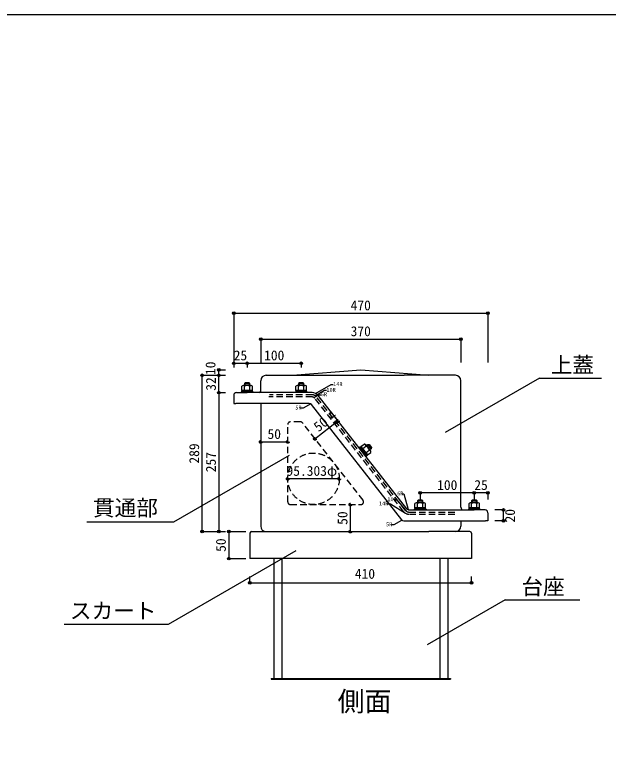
# Model space of a CAD drawing. Units: millimetres at full size, sheet at 1:10. Extents: x -10475 to 9199, y -10092 to 10143.
# Drawn here: x 6296 to 7393, y 3924 to 5304 of the extents above; entities that cross this region are included whole.
import ezdxf
from ezdxf.enums import TextEntityAlignment as Align

# ---------------------------------------------------------------- set-up
doc = ezdxf.new("R2010")
doc.units = ezdxf.units.MM
doc.header["$LTSCALE"] = 10
doc.header["$PDMODE"] = 32
doc.header["$PDSIZE"] = 5
doc.linetypes.add('DASHED1', pattern=[1.8, 1.2, -0.6])
for name, color, linetype in [('0-0_FRP', 7, 'Continuous'), ('0-1_SUS', 7, 'Continuous'), ('0-3_開口寸法', 2, 'DASHED1'), ('0-8_FRP寸法', 3, 'Continuous'), ('0-F_図面枠', 7, 'Continuous'), ('3-8', 4, 'Continuous')]:
    doc.layers.add(name, color=color, linetype=linetype)
doc.styles.add('ＭＳ ゴシック', font='')
doc.styles.get('ＭＳ ゴシック').set_extended_font_data('MS Gothic')

msp = doc.modelspace()

# ---------------------------------------------------------------- linework, layer by layer
at = {"layer": '0-0_FRP', "color": 4}
for p, q in [((6760.46, 4637.53), (7015.46, 4637.53)), ((7110.46, 4637.53), (7015.46, 4637.53)), ((6729.66, 4618.63), (6729.66, 4623.04)), ((6750.46, 4608.53), (6750.46, 4627.53)), ((6829.66, 4618.63), (6829.66, 4623.04)), ((7120.46, 4400.53), (7120.46, 4627.53)), ((6700.46, 4600.53), (6700.46, 4585.53)), ((6705.46, 4605.53), (6725.46, 4605.53)), ((6845.59, 4605.53), (6725.46, 4605.53)), ((7020.61, 4390.83), (6856.62, 4600.17)), ((6700.46, 4585.53), (6704.46, 4585.53)), ((6840.24, 4585.53), (6704.46, 4585.53)), ((6750.46, 4585.53), (6750.46, 4400.53)), ((7011.17, 4370.45), (6844.17, 4583.62)), ((6946.33, 4506.88), (6949.8, 4509.6)), ((6750.46, 4402.53), (6750.46, 4358.53)), ((7049.66, 4401.63), (7049.66, 4406.04)), ((7120.46, 4393.53), (7120.46, 4404.53)), ((7149.66, 4401.63), (7149.66, 4406.04)), ((7025.33, 4388.53), (7145.46, 4388.53)), ((7165.46, 4388.53), (7145.46, 4388.53)), ((7170.46, 4383.53), (7170.46, 4368.53)), ((7015.11, 4368.53), (7166.46, 4368.53)), ((7120.46, 4368.53), (7120.46, 4358.53)), ((7170.46, 4368.53), (7166.46, 4368.53)), ((6733.46, 4348.53), (6760.46, 4348.53)), ((6760.46, 4348.53), (6787.46, 4348.53)), ((6799.46, 4348.53), (6809.46, 4348.53)), ((7137.46, 4348.53), (7061.46, 4348.53)), ((6730.46, 4345.53), (6730.46, 4298.53)), ((7140.46, 4345.53), (7140.46, 4298.53)), ((7140.46, 4298.53), (6730.46, 4298.53))]:
    msp.add_line(p, q, dxfattribs=at)
at = {"layer": '0-0_FRP'}
for p, q in [((6730.46, 4622.24), (6728.96, 4623.74)), ((6830.46, 4622.24), (6828.96, 4623.74)), ((6715.65, 4609.63), (6715.65, 4617.22)), ((6735.28, 4609.63), (6715.65, 4609.63)), ((6716.26, 4607.13), (6716.26, 4609.63)), ((6725.22, 4609.63), (6716.53, 4609.63)), ((6732.83, 4618.63), (6718.1, 4618.63)), ((6720.46, 4622.24), (6730.46, 4622.24)), ((6720.46, 4622.24), (6720.46, 4618.63)), ((6720.56, 4609.63), (6720.56, 4617.22)), ((6723.82, 4609.63), (6724.96, 4607.13)), ((6727.11, 4607.13), (6725.97, 4609.63)), ((6734.93, 4609.63), (6727.37, 4609.63)), ((6730.37, 4609.63), (6730.37, 4617.22)), ((6730.46, 4618.63), (6730.46, 4622.24)), ((6734.66, 4609.63), (6734.66, 4607.13)), ((6735.28, 4609.63), (6735.28, 4617.22)), ((6815.65, 4609.63), (6815.65, 4617.22)), ((6835.28, 4609.63), (6815.65, 4609.63)), ((6816.26, 4607.13), (6816.26, 4609.63)), ((6825.22, 4609.63), (6816.53, 4609.63)), ((6832.83, 4618.63), (6818.1, 4618.63)), ((6820.46, 4622.24), (6830.46, 4622.24)), ((6820.46, 4622.24), (6820.46, 4618.63)), ((6820.56, 4609.63), (6820.56, 4617.22)), ((6823.82, 4609.63), (6824.96, 4607.13)), ((6827.11, 4607.13), (6825.97, 4609.63)), ((6834.93, 4609.63), (6827.37, 4609.63)), ((6830.37, 4609.63), (6830.37, 4617.22)), ((6830.46, 4618.63), (6830.46, 4622.24)), ((6834.66, 4609.63), (6834.66, 4607.13)), ((6835.28, 4609.63), (6835.28, 4617.22)), ((6714.46, 4607.13), (6714.46, 4605.53)), ((6734.46, 4607.13), (6714.46, 4607.13)), ((6724.08, 4607.13), (6716.53, 4607.13)), ((6736.46, 4607.13), (6726.23, 4607.13)), ((6736.46, 4607.13), (6736.46, 4605.53)), ((6814.46, 4607.13), (6814.46, 4605.53)), ((6834.46, 4607.13), (6814.46, 4607.13)), ((6824.08, 4607.13), (6816.53, 4607.13)), ((6836.46, 4607.13), (6826.23, 4607.13)), ((6836.46, 4607.13), (6836.46, 4605.53)), ((6933.09, 4505.14), (6931.83, 4504.16)), ((6933.09, 4505.14), (6946.66, 4487.83)), ((6936.17, 4505.27), (6934.2, 4503.73)), ((6935.79, 4505.75), (6941.76, 4510.43)), ((6935.79, 4505.75), (6947.89, 4490.3)), ((6938.81, 4501.89), (6944.78, 4506.57)), ((6940.83, 4499.32), (6939.56, 4496.88)), ((6944.39, 4509.37), (6953.46, 4497.78)), ((6944.87, 4494.16), (6950.84, 4498.84)), ((6945.84, 4507.51), (6948.68, 4509.74)), ((6954.85, 4501.86), (6948.68, 4509.74)), ((6948.68, 4509.74), (6950.79, 4509.48)), ((6954.85, 4501.86), (6952.01, 4499.64)), ((6940.89, 4495.19), (6942.15, 4497.63)), ((6946.66, 4487.83), (6945.4, 4486.84)), ((6945.55, 4489.24), (6947.51, 4490.78)), ((6947.89, 4490.3), (6953.86, 4494.98)), ((7040.46, 4405.24), (7050.46, 4405.24)), ((7040.46, 4405.24), (7040.46, 4401.63)), ((7050.46, 4405.24), (7048.96, 4406.74)), ((7050.46, 4401.63), (7050.46, 4405.24)), ((7140.46, 4405.24), (7150.46, 4405.24)), ((7140.46, 4405.24), (7140.46, 4401.63)), ((7150.46, 4405.24), (7148.96, 4406.74)), ((7150.46, 4401.63), (7150.46, 4405.24)), ((7034.46, 4390.13), (7034.46, 4388.53)), ((7054.46, 4390.13), (7034.46, 4390.13)), ((7035.65, 4392.63), (7035.65, 4400.22)), ((7055.28, 4392.63), (7035.65, 4392.63)), ((7036.26, 4390.13), (7036.26, 4392.63)), ((7045.22, 4392.63), (7036.53, 4392.63)), ((7044.08, 4390.13), (7036.53, 4390.13)), ((7052.83, 4401.63), (7038.1, 4401.63)), ((7040.56, 4392.63), (7040.56, 4400.22)), ((7043.82, 4392.63), (7044.96, 4390.13)), ((7047.11, 4390.13), (7045.97, 4392.63)), ((7056.46, 4390.13), (7046.23, 4390.13)), ((7054.93, 4392.63), (7047.37, 4392.63)), ((7050.37, 4392.63), (7050.37, 4400.22)), ((7054.66, 4392.63), (7054.66, 4390.13)), ((7055.28, 4392.63), (7055.28, 4400.22)), ((7056.46, 4390.13), (7056.46, 4388.53)), ((7134.46, 4390.13), (7134.46, 4388.53)), ((7154.46, 4390.13), (7134.46, 4390.13)), ((7135.65, 4392.63), (7135.65, 4400.22)), ((7155.28, 4392.63), (7135.65, 4392.63)), ((7136.26, 4390.13), (7136.26, 4392.63)), ((7145.22, 4392.63), (7136.53, 4392.63)), ((7144.08, 4390.13), (7136.53, 4390.13)), ((7152.83, 4401.63), (7138.1, 4401.63)), ((7140.56, 4392.63), (7140.56, 4400.22)), ((7143.82, 4392.63), (7144.96, 4390.13)), ((7147.11, 4390.13), (7145.97, 4392.63)), ((7156.46, 4390.13), (7146.23, 4390.13)), ((7154.93, 4392.63), (7147.37, 4392.63)), ((7150.37, 4392.63), (7150.37, 4400.22)), ((7154.66, 4392.63), (7154.66, 4390.13)), ((7155.28, 4392.63), (7155.28, 4400.22)), ((7156.46, 4390.13), (7156.46, 4388.53))]:
    msp.add_line(p, q, dxfattribs=at)
at = {"layer": '0-0_FRP', "color": 2}
for p, q in [((7266.01, 4632.14), (7091.82, 4531.57)), ((7266.01, 4632.14), (7380.6, 4632.14)), ((6589.48, 4366.41), (6803.83, 4490.16)), ((6428.58, 4366.41), (6589.48, 4366.41)), ((6579.73, 4177.47), (6815.75, 4313.73)), ((6387.14, 4177.47), (6579.73, 4177.47))]:
    msp.add_line(p, q, dxfattribs=at)
at = {"layer": '0-0_FRP', "linetype": 'DASHED1'}
for p, q in [((6845.59, 4597.53), (6765.47, 4597.53)), ((6845.59, 4601.53), (6766.48, 4601.53)), ((7017.46, 4388.36), (6853.47, 4597.7)), ((7014.31, 4385.9), (6850.32, 4595.23)), ((7025.33, 4384.53), (7110.15, 4384.53)), ((7025.33, 4380.53), (7110.15, 4380.53))]:
    msp.add_line(p, q, dxfattribs=at)
at = {"layer": '0-0_FRP', "color": 4}
for points in [[(6809.46, 4637.53), (6935.46, 4647.53), (7061.46, 4637.53)], [(6721.26, 4623.04), (6721.26, 4620.4), (6721.26, 4618.63)], [(6821.26, 4623.04), (6821.26, 4620.4), (6821.26, 4618.63)], [(6954.98, 4502.99), (6952.91, 4501.36), (6951.52, 4500.27)], [(7041.26, 4406.04), (7041.26, 4403.4), (7041.26, 4401.63)], [(7141.26, 4406.04), (7141.26, 4403.4), (7141.26, 4401.63)], [(6740.46, 4348.53), (6809.46, 4348.53), (7061.46, 4348.53)]]:
    msp.add_lwpolyline(points, dxfattribs=at)
at = {"layer": '0-0_FRP'}
for points in [[(6728.96, 4623.74), (6721.96, 4623.74), (6720.46, 4622.24)], [(6828.96, 4623.74), (6821.96, 4623.74), (6820.46, 4622.24)], [(6950.79, 4509.48), (6955.1, 4503.97), (6954.85, 4501.86)], [(7048.96, 4406.74), (7041.96, 4406.74), (7040.46, 4405.24)], [(7148.96, 4406.74), (7141.96, 4406.74), (7140.46, 4405.24)]]:
    msp.add_lwpolyline(points, dxfattribs=at)
at = {"layer": '0-0_FRP', "color": 4}
for centre, radius, start, end in [((6760.46, 4627.53), 10, 90, 180), ((7110.46, 4627.53), 10, 0, 90), ((6705.46, 4600.53), 5, 90, 180), ((6747.46, 4608.53), 3, 270, 0), ((6845.59, 4591.53), 14, 38.07551, 90), ((6840.24, 4580.53), 5, 38.07551, 90), ((7025.33, 4394.53), 6, 218.07551, 270), ((7125.46, 4393.53), 5, 180, 270), ((7165.46, 4383.53), 5, 0, 90), ((7015.11, 4373.53), 5, 218.07551, 270), ((6733.46, 4345.53), 3, 90, 180), ((6760.46, 4358.53), 10, 180, 270), ((7110.46, 4358.53), 10, 270, 0), ((7137.46, 4345.53), 3, 0, 90)]:
    msp.add_arc(centre, radius, start, end, dxfattribs=at)
at = {"layer": '0-0_FRP'}
for centre, radius, start, end in [((6718.1, 4615.8), 2.83, 29.99985, 149.99985), ((6725.46, 4609.42), 9.21, 57.79585, 122.2043), ((6732.83, 4615.8), 2.83, 29.99985, 149.99985), ((6818.1, 4615.8), 2.83, 29.99985, 149.99985), ((6825.46, 4609.42), 9.21, 57.79585, 122.2043), ((6832.83, 4615.8), 2.83, 29.99985, 149.99985), ((6942.15, 4507.62), 2.83, 338.07566, 98.07566), ((6941.68, 4497.9), 9.21, 5.8712, 70.27966), ((6951.23, 4496.04), 2.83, 338.07566, 98.07566), ((7038.1, 4398.8), 2.83, 29.99985, 149.99985), ((7045.46, 4392.42), 9.21, 57.79585, 122.2043), ((7052.83, 4398.8), 2.83, 29.99985, 149.99985), ((7138.1, 4398.8), 2.83, 29.99985, 149.99985), ((7145.46, 4392.42), 9.21, 57.79585, 122.2043), ((7152.83, 4398.8), 2.83, 29.99985, 149.99985)]:
    msp.add_arc(centre, radius, start, end, dxfattribs=at)
at = {"layer": '0-0_FRP', "linetype": 'DASHED1'}
for centre, radius, start, end in [((6845.59, 4591.53), 10, 38.07551, 90), ((6845.59, 4591.53), 6, 38.07551, 90), ((7025.33, 4394.53), 14, 218.07551, 270), ((7025.33, 4394.53), 10, 218.07551, 270)]:
    msp.add_arc(centre, radius, start, end, dxfattribs=at)
at = {"layer": '0-1_SUS'}
for p, q in [((6774.46, 4298.53), (6774.46, 4077.03)), ((6789.46, 4298.53), (6789.46, 4077.03)), ((7081.46, 4298.53), (7081.46, 4077.03)), ((7096.46, 4298.53), (7096.46, 4077.03)), ((6769.46, 4077.03), (6769.46, 4075.53)), ((6769.46, 4075.53), (7101.46, 4075.53))]:
    msp.add_line(p, q, dxfattribs=at)
at = {"layer": '0-1_SUS', "color": 2}
for q in [(7058.33, 4139.26), (7340.37, 4222.57)]:
    msp.add_line((7202.63, 4222.57), q, dxfattribs=at)
at = {"layer": '0-1_SUS'}
msp.add_lwpolyline([(6769.46, 4077.03), (7101.46, 4077.03), (7101.46, 4075.53)], dxfattribs=at)
at = {"layer": '0-3_開口寸法'}
for p, q in [((6800.46, 4403.53), (6800.46, 4546.53)), ((6823.68, 4551.53), (6805.46, 4551.53)), ((6939.65, 4406.62), (6827.62, 4549.62)), ((6805.46, 4398.53), (6935.71, 4398.53))]:
    msp.add_line(p, q, dxfattribs=at)
at = {"layer": '0-3_開口寸法', "color": 4, "linetype": 'Continuous'}
for p, q in [((6850.8, 4520.03), (6893.3, 4553.33)), ((6750.46, 4514.41), (6800.46, 4514.41)), ((6895.77, 4446.18), (6800.46, 4446.18)), ((6916.33, 4348.53), (6916.33, 4398.53))]:
    msp.add_line(p, q, dxfattribs=at)
at = {"layer": '0-3_開口寸法'}
msp.add_circle((6848.12, 4446.18), 47.65, dxfattribs=at)
for centre, start, end in [((6805.46, 4546.53), 90, 180), ((6823.68, 4546.53), 38.07551, 90), ((6805.46, 4403.53), 180, 270), ((6935.71, 4403.53), 270, 38.07551)]:
    msp.add_arc(centre, 5, start, end, dxfattribs=at)
at = {"layer": '0-3_開口寸法', "color": 6}
for p in [(6893.3, 4553.33), (6890.16, 4550.87), (6750.46, 4514.41), (6800.46, 4514.41), (6850.8, 4520.03), (6800.46, 4446.18), (6895.77, 4446.18), (6916.33, 4398.53), (6916.33, 4348.53)]:
    msp.add_point(p, dxfattribs=at)
at = {"layer": '0-8_FRP寸法', "color": 4}
for p, q in [((6700.46, 4752.3), (7170.46, 4752.3)), ((6750.46, 4704.44), (7120.46, 4704.44)), ((6700.46, 4659.78), (6725.46, 4659.78)), ((6725.46, 4659.78), (6825.46, 4659.78)), ((6672.95, 4637.53), (6672.95, 4647.53)), ((6850.96, 4599.86), (6868.21, 4609.81)), ((6851.69, 4603.69), (6880.98, 4620.6)), ((6868.21, 4609.81), (6872, 4609.81)), ((6880.98, 4620.6), (6884.55, 4620.6)), ((6848.76, 4596.59), (6857.73, 4601.77)), ((6857.73, 4601.77), (6861.64, 4601.77)), ((6843.17, 4585.12), (6829.13, 4577.02)), ((6829.13, 4577.02), (6824.46, 4577.02)), ((7145.46, 4420.03), (7045.46, 4420.03)), ((7170.46, 4420.03), (7145.46, 4420.03)), ((7199.45, 4368.53), (7199.45, 4388.53)), ((6691.37, 4348.53), (6691.37, 4298.53)), ((6730.46, 4253.68), (7140.46, 4253.68)), ((6730.46, 4253.68), (7140.46, 4253.68))]:
    msp.add_line(p, q, dxfattribs=at)
at = {"layer": '0-8_FRP寸法'}
for p, q in [((6700.46, 4752.3), (6700.46, 4661.28)), ((7170.46, 4752.3), (7170.46, 4661.28)), ((6750.46, 4704.44), (6750.46, 4661.28)), ((7120.46, 4704.44), (7120.46, 4661.28)), ((6700.46, 4659.78), (6700.46, 4651.75)), ((6725.46, 4659.78), (6725.46, 4651.75)), ((6825.46, 4659.78), (6825.46, 4651.75)), ((6642.03, 4637.53), (6671.75, 4637.53)), ((6642.03, 4637.53), (6672.95, 4637.53)), ((6672.95, 4647.53), (6685.4, 4647.53)), ((6672.95, 4637.53), (6685.4, 4637.53)), ((6672.95, 4605.53), (6685.4, 4605.53)), ((6672.95, 4605.53), (6685.4, 4605.53)), ((6672.95, 4605.53), (6685.4, 4605.53)), ((7045.46, 4420.03), (7045.46, 4408.12)), ((7145.46, 4420.03), (7145.46, 4408.12)), ((7170.46, 4420.03), (7170.46, 4408.12)), ((7199.45, 4388.53), (7183.72, 4388.53)), ((7199.45, 4368.53), (7183.72, 4368.53)), ((6642.03, 4348.53), (6671.75, 4348.53)), ((6672.95, 4348.53), (6685.4, 4348.53)), ((6691.37, 4348.53), (6722.8, 4348.53)), ((6691.37, 4348.53), (6722.8, 4348.53)), ((6691.37, 4298.53), (6722.8, 4298.53)), ((6730.46, 4253.68), (6730.46, 4265.19)), ((6730.46, 4253.68), (6730.46, 4265.19)), ((7140.46, 4253.68), (7140.46, 4265.19)), ((7140.46, 4253.68), (7140.46, 4265.19))]:
    msp.add_line(p, q, dxfattribs=at)
at = {"layer": '0-8_FRP寸法', "color": 4}
for points in [[(7013.19, 4418.15), (7015.14, 4418.15), (7023.31, 4389.24)], [(6999.89, 4407.3), (7002.45, 4407.3), (7020.27, 4385.82)], [(6984.52, 4399.85), (6990.5, 4399.85), (7017.95, 4382.41)], [(7010.83, 4369.26), (6996.79, 4361.15), (6992.11, 4361.15)]]:
    msp.add_lwpolyline(points, dxfattribs=at)
at = {"layer": '0-8_FRP寸法'}
msp.add_lwpolyline([(6642.03, 4348.53), (6672.95, 4348.53), (6685.4, 4348.53)], dxfattribs=at)
at = {"layer": '0-8_FRP寸法', "color": 6}
for p in [(6700.46, 4752.3), (7170.46, 4752.3), (6750.46, 4704.44), (7120.46, 4704.44), (6700.46, 4659.78), (6725.46, 4659.78), (6825.46, 4659.78), (6642.03, 4637.53), (6672.95, 4647.53), (6672.95, 4637.53), (6672.95, 4605.53), (7045.46, 4420.03), (7145.46, 4420.03), (7170.46, 4420.03), (7199.45, 4388.53), (7199.45, 4368.53), (6642.03, 4348.53), (6672.95, 4348.53), (6691.37, 4348.53), (6691.37, 4298.53), (6730.46, 4253.68), (7140.46, 4253.68)]:
    msp.add_point(p, dxfattribs=at)
at = {"layer": '0-F_図面枠'}
msp.add_lwpolyline([(9198.81, 5304.1), (5198.81, 5304.1), (5198.81, 2544.1)], dxfattribs=at)
at = {"layer": '3-8'}
for p, q in [((6642.03, 4348.53), (6642.03, 4637.53)), ((6672.95, 4605.53), (6672.95, 4637.53)), ((6672.95, 4605.53), (6672.95, 4348.53))]:
    msp.add_line(p, q, dxfattribs=at)

# ---------------------------------------------------------------- texts
at = {"layer": '0-0_FRP', "color": 2, "style": 'ＭＳ ゴシック'}
for s, p in [('上蓋', (7286.89, 4633.39)), ('貫通部', (6440.27, 4368.95)), ('スカート', (6397.45, 4178.71))]:
    msp.add_text(s, height=29.33, dxfattribs=at).set_placement(p, align=Align.BOTTOM_LEFT)
at = {"layer": '0-0_FRP', "color": 6, "style": 'ＭＳ ゴシック'}
msp.add_text('側面', height=36.66, dxfattribs=at).set_placement((6892.55, 4005.2), align=Align.BOTTOM_LEFT)
at = {"layer": '0-1_SUS', "color": 2, "style": 'ＭＳ ゴシック'}
msp.add_text('台座', height=29.33, dxfattribs=at).set_placement((7232.67, 4223.41), align=Align.BOTTOM_LEFT)
at = {"layer": '0-3_開口寸法', "color": 3, "style": 'ＭＳ ゴシック'}
for s, rotation, p in [('4', 38.076, (6886.81, 4548.25)), ('50', 38.076, (6860.64, 4527.74)), ('50', 90, (6916.33, 4361.03))]:
    msp.add_text(s, height=18.33, rotation=rotation, dxfattribs=at).set_placement(p, align=Align.BOTTOM_LEFT)
for s, p in [('50', (6762.96, 4514.41)), ('95.303φ', (6798.12, 4446.18))]:
    msp.add_text(s, height=18.33, dxfattribs=at).set_placement(p, align=Align.BOTTOM_LEFT)
at = {"layer": '0-8_FRP寸法', "style": 'ＭＳ ゴシック'}
for s, p in [('470', (6916.71, 4752.3)), ('370', (6916.71, 4704.44)), ('25', (6700.46, 4659.78)), ('100', (6756.71, 4659.78)), ('100', (7076.71, 4420.03)), ('25', (7145.46, 4420.03)), ('410', (6924.49, 4255.84))]:
    msp.add_text(s, height=18.33, dxfattribs=at).set_placement(p, align=Align.BOTTOM_LEFT)
for s, p in [('10', (6672.22, 4638.07)), ('32', (6672.95, 4609.03)), ('289', (6642.03, 4474.28)), ('257', (6672.95, 4458.28)), ('20', (7226.07, 4365.4)), ('50', (6691.37, 4311.03))]:
    msp.add_text(s, height=18.33, rotation=90, dxfattribs=at).set_placement(p, align=Align.BOTTOM_LEFT)
at = {"layer": '0-8_FRP寸法', "color": 6, "style": 'ＭＳ ゴシック'}
for s, p in [('14R', (6884.55, 4615.6)), ('10R', (6872, 4604.81)), ('6R', (6861.64, 4596.77)), ('5R', (6814.46, 4572.02)), ('6R', (7002.84, 4413.29)), ('14R', (6969.29, 4394.71)), ('10R', (6984.69, 4402.53)), ('5R', (6982.11, 4356.15))]:
    msp.add_text(s, height=7.331, dxfattribs=at).set_placement(p, align=Align.BOTTOM_LEFT)

doc.saveas('drawing.dxf')
